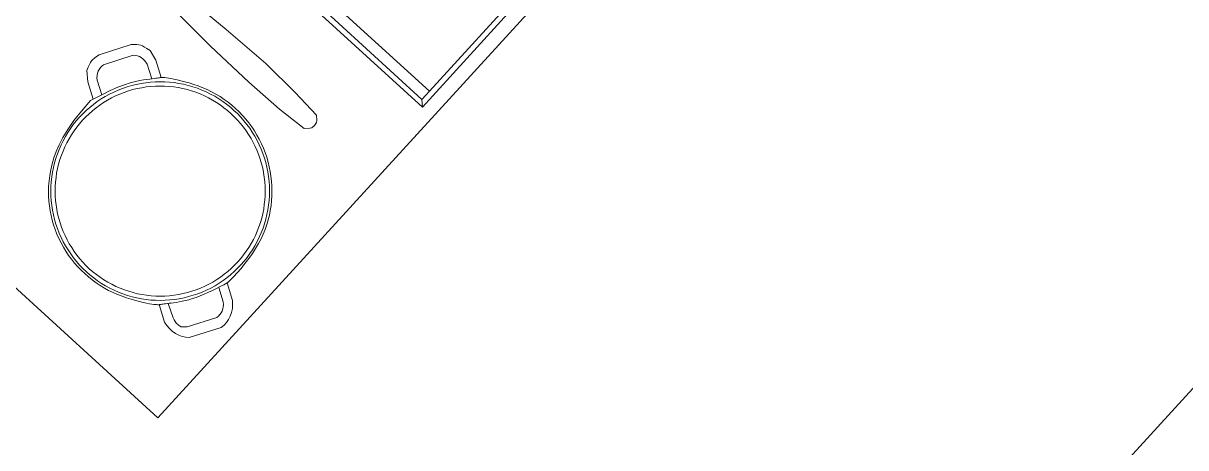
# Model space of a CAD drawing. Header units: metres. Extents: x 750 to 3116, y -341 to 1465.
# Drawn here: x 1589.113 to 1590.285, y 763.089 to 763.517 of the extents above; entities that cross this region are included whole.
import ezdxf

# ---------------------------------------------------------------- set-up
doc = ezdxf.new("R2010")
doc.units = ezdxf.units.M
doc.layers.add('Furniture', color=44, linetype='Continuous', lineweight=5)
doc.layers.add('Wall ext', color=20, linetype='Continuous', lineweight=18)

# ---------------------------------------------------------------- blocks, each defined once
blk = doc.blocks.new('tea counter')
at = {"layer": 'Furniture'}
for p, q in [((11493481.0875, 4446056.6327), (11493481.6608, 4446056.6327)), ((11493481.6608, 4446056.6327), (11493481.6608, 4446055.9327)), ((11493481.1172, 4446056.6184), (11493481.25, 4446056.6184)), ((11493481.2444, 4446056.6128), (11493481.25, 4446056.6184)), ((11493481.25, 4446056.6184), (11493481.25, 4446056.2077)), ((11493481.5798, 4446056.6017), (11493481.5505, 4446056.6186)), ((11493480.9533, 4446056.6128), (11493481.2331, 4446056.6128)), ((11493481.2332, 4446056.2243), (11493481.2331, 4446056.6128)), ((11493481.2331, 4446056.6128), (11493481.2444, 4446056.6128)), ((11493481.2444, 4446056.6128), (11493481.2444, 4446056.2132)), ((11493481.5228, 4446056.6086), (11493481.5135, 4446056.5926)), ((11493481.5461, 4446056.6084), (11493481.5732, 4446056.5928)), ((11493481.5224, 4446056.5894), (11493481.5301, 4446056.6027)), ((11493481.5732, 4446056.5928), (11493481.5772, 4446056.5884)), ((11493481.5762, 4446056.5762), (11493481.5686, 4446056.5628)), ((11493481.5758, 4446056.5567), (11493481.5851, 4446056.5727)), ((11493481.3255, 4446056.5137), (11493481.3278, 4446056.5452)), ((11493481.3318, 4446056.549), (11493481.3278, 4446056.5452)), ((11493481.3333, 4446056.5502), (11493481.3318, 4446056.549)), ((11493481.337, 4446056.5507), (11493481.3333, 4446056.5502)), ((11493481.3406, 4446056.5502), (11493481.337, 4446056.5507)), ((11493481.3421, 4446056.549), (11493481.3406, 4446056.5502)), ((11493481.3461, 4446056.5451), (11493481.3421, 4446056.549)), ((11493481.3485, 4446056.5136), (11493481.3461, 4446056.5451)), ((11493481.324, 4446056.4722), (11493481.3255, 4446056.5137)), ((11493481.3493, 4446056.4721), (11493481.3485, 4446056.5136)), ((11493481.3255, 4446056.4195), (11493481.324, 4446056.4722)), ((11493481.3486, 4446056.4194), (11493481.3493, 4446056.4721)), ((11493481.3279, 4446056.3693), (11493481.3255, 4446056.4195)), ((11493481.3463, 4446056.3692), (11493481.3486, 4446056.4194)), ((11493481.4054, 4446056.4041), (11493481.3962, 4446056.3881)), ((11493481.405, 4446056.3846), (11493481.4127, 4446056.398)), ((11493481.4588, 4446056.3715), (11493481.4511, 4446056.3581)), ((11493481.4588, 4446056.3715), (11493481.4677, 4446056.3682)), ((11493481.4014, 4446056.3591), (11493481.4307, 4446056.3422)), ((11493481.4351, 4446056.3524), (11493481.408, 4446056.368)), ((11493481.4584, 4446056.3522), (11493481.4677, 4446056.3682)), ((11493481.4677, 4446056.3682), (11493481.4706, 4446056.3671))]:
    blk.add_line(p, q, dxfattribs=at)
for points in [[(11493481.5505, 4446056.6186), (11493481.5469, 4446056.6191), (11493481.5433, 4446056.6191), (11493481.5396, 4446056.6185), (11493481.5359, 4446056.6175), (11493481.5324, 4446056.616), (11493481.529, 4446056.614), (11493481.5258, 4446056.6115), (11493481.5228, 4446056.6086)], [(11493481.5301, 4446056.6027), (11493481.5319, 4446056.6045), (11493481.5338, 4446056.6059), (11493481.5357, 4446056.6071), (11493481.5377, 4446056.608), (11493481.5397, 4446056.6085), (11493481.5418, 4446056.6088), (11493481.5439, 4446056.6088), (11493481.5461, 4446056.6084)], [(11493481.5135, 4446056.5926), (11493481.5116, 4446056.5929), (11493481.5084, 4446056.5932), (11493481.5041, 4446056.5933), (11493481.4989, 4446056.5932), (11493481.4931, 4446056.5931), (11493481.4869, 4446056.5927), (11493481.4806, 4446056.5921), (11493481.4744, 4446056.5914), (11493481.4684, 4446056.5904), (11493481.4628, 4446056.5893), (11493481.4575, 4446056.5879), (11493481.4525, 4446056.5863), (11493481.4477, 4446056.5845), (11493481.443, 4446056.5825), (11493481.4386, 4446056.5804), (11493481.4343, 4446056.578), (11493481.4301, 4446056.5754), (11493481.426, 4446056.5727), (11493481.422, 4446056.5698), (11493481.4182, 4446056.5667), (11493481.4145, 4446056.5635), (11493481.4109, 4446056.5601), (11493481.4075, 4446056.5565), (11493481.4043, 4446056.5528), (11493481.4012, 4446056.549), (11493481.3983, 4446056.545), (11493481.3956, 4446056.541), (11493481.393, 4446056.5367), (11493481.3906, 4446056.5324), (11493481.3885, 4446056.528), (11493481.3865, 4446056.5235), (11493481.3847, 4446056.5189), (11493481.3831, 4446056.5143), (11493481.3818, 4446056.5096), (11493481.3806, 4446056.5048), (11493481.3796, 4446056.5), (11493481.3789, 4446056.4951), (11493481.3783, 4446056.4902), (11493481.378, 4446056.4853), (11493481.3779, 4446056.4804), (11493481.378, 4446056.4755), (11493481.3783, 4446056.4706), (11493481.3789, 4446056.4657), (11493481.3796, 4446056.4608), (11493481.3806, 4446056.456), (11493481.3818, 4446056.4512), (11493481.3831, 4446056.4465), (11493481.3847, 4446056.4419), (11493481.3865, 4446056.4373), (11493481.3884, 4446056.4328), (11493481.3904, 4446056.4286), (11493481.3924, 4446056.4245), (11493481.3944, 4446056.4208), (11493481.3963, 4446056.4174), (11493481.3981, 4446056.4144), (11493481.3997, 4446056.4118), (11493481.401, 4446056.4098), (11493481.402, 4446056.4081), (11493481.4029, 4446056.4068), (11493481.4037, 4446056.4059), (11493481.4043, 4446056.4051), (11493481.4049, 4446056.4045), (11493481.4055, 4446056.404), (11493481.4061, 4446056.4034), (11493481.4068, 4446056.4029), (11493481.4076, 4446056.4022), (11493481.4085, 4446056.4014), (11493481.4096, 4446056.4005), (11493481.4109, 4446056.3994), (11493481.4125, 4446056.3981), (11493481.4144, 4446056.3965), (11493481.4166, 4446056.3947), (11493481.4191, 4446056.3925), (11493481.4222, 4446056.3901), (11493481.4259, 4446056.3875), (11493481.4304, 4446056.3846), (11493481.4358, 4446056.3815), (11493481.4422, 4446056.3783), (11493481.4499, 4446056.3749), (11493481.4588, 4446056.3715)], [(11493481.4706, 4446056.3671), (11493481.4847, 4446056.3675), (11493481.4969, 4446056.3683), (11493481.5075, 4446056.3697), (11493481.5168, 4446056.3715), (11493481.5248, 4446056.3737), (11493481.5319, 4446056.3762), (11493481.5382, 4446056.3788), (11493481.5438, 4446056.3817), (11493481.5491, 4446056.3846), (11493481.5539, 4446056.3876), (11493481.5584, 4446056.3907), (11493481.5627, 4446056.3939), (11493481.5666, 4446056.3973), (11493481.5702, 4446056.4007), (11493481.5737, 4446056.4043), (11493481.5769, 4446056.408), (11493481.58, 4446056.4118), (11493481.5829, 4446056.4158), (11493481.5856, 4446056.4199), (11493481.5882, 4446056.4241), (11493481.5906, 4446056.4284), (11493481.5927, 4446056.4328), (11493481.5947, 4446056.4373), (11493481.5965, 4446056.4419), (11493481.5981, 4446056.4465), (11493481.5995, 4446056.4512), (11493481.6006, 4446056.456), (11493481.6016, 4446056.4608), (11493481.6023, 4446056.4657), (11493481.6029, 4446056.4706), (11493481.6032, 4446056.4755), (11493481.6033, 4446056.4804), (11493481.6032, 4446056.4853), (11493481.6029, 4446056.4902), (11493481.6023, 4446056.4951), (11493481.6016, 4446056.5), (11493481.6006, 4446056.5048), (11493481.5995, 4446056.5096), (11493481.5981, 4446056.5143), (11493481.5965, 4446056.5189), (11493481.5947, 4446056.5235), (11493481.5928, 4446056.528), (11493481.5908, 4446056.5322), (11493481.5888, 4446056.5363), (11493481.5868, 4446056.54), (11493481.5849, 4446056.5434), (11493481.5831, 4446056.5464), (11493481.5816, 4446056.549), (11493481.5803, 4446056.551), (11493481.5792, 4446056.5527), (11493481.5783, 4446056.554), (11493481.5775, 4446056.5549), (11493481.5769, 4446056.5557), (11493481.5763, 4446056.5563), (11493481.5757, 4446056.5568), (11493481.5751, 4446056.5574), (11493481.5744, 4446056.5579), (11493481.5737, 4446056.5586), (11493481.5728, 4446056.5593), (11493481.5718, 4446056.5601), (11493481.5707, 4446056.561), (11493481.5694, 4446056.5621), (11493481.568, 4446056.5633), (11493481.5664, 4446056.5647), (11493481.5645, 4446056.5662), (11493481.5625, 4446056.5679), (11493481.5602, 4446056.5697), (11493481.5577, 4446056.5716), (11493481.5549, 4446056.5735), (11493481.5519, 4446056.5755), (11493481.5486, 4446056.5775), (11493481.5451, 4446056.5795), (11493481.5413, 4446056.5814), (11493481.5373, 4446056.5833), (11493481.5331, 4446056.5851), (11493481.529, 4446056.5868), (11493481.5248, 4446056.5884), (11493481.5208, 4446056.5899), (11493481.517, 4446056.5913), (11493481.5135, 4446056.5926)], [(11493481.5851, 4446056.5727), (11493481.5861, 4446056.5768), (11493481.5866, 4446056.5808), (11493481.5866, 4446056.5847), (11493481.5861, 4446056.5885), (11493481.5852, 4446056.5922), (11493481.5838, 4446056.5956), (11493481.582, 4446056.5988), (11493481.5798, 4446056.6017)], [(11493481.5772, 4446056.5884), (11493481.5776, 4446056.5865), (11493481.5778, 4446056.585), (11493481.5779, 4446056.5838), (11493481.5779, 4446056.5826), (11493481.5777, 4446056.5814), (11493481.5774, 4446056.58), (11493481.5769, 4446056.5783), (11493481.5762, 4446056.5762)], [(11493481.3962, 4446056.3881), (11493481.3928, 4446056.3773)], [(11493481.408, 4446056.368), (11493481.4066, 4446056.3697), (11493481.4055, 4446056.3716), (11493481.4047, 4446056.3735), (11493481.4042, 4446056.3755), (11493481.404, 4446056.3777), (11493481.404, 4446056.3799), (11493481.4043, 4446056.3822), (11493481.405, 4446056.3846)], [(11493481.3928, 4446056.3773), (11493481.3935, 4446056.3737), (11493481.3941, 4446056.3708), (11493481.3947, 4446056.3686), (11493481.3954, 4446056.3668), (11493481.3963, 4446056.3651), (11493481.3976, 4446056.3634), (11493481.3993, 4446056.3615), (11493481.4014, 4446056.3591)], [(11493481.4511, 4446056.3581), (11493481.4493, 4446056.3563), (11493481.4474, 4446056.3549), (11493481.4455, 4446056.3537), (11493481.4435, 4446056.3528), (11493481.4415, 4446056.3523), (11493481.4394, 4446056.352), (11493481.4373, 4446056.352), (11493481.4351, 4446056.3524)], [(11493481.4508, 4446056.3439), (11493481.4584, 4446056.3522)], [(11493481.4307, 4446056.3422), (11493481.4338, 4446056.3415), (11493481.4363, 4446056.3411), (11493481.4384, 4446056.3408), (11493481.4403, 4446056.3409), (11493481.4423, 4446056.3412), (11493481.4445, 4446056.3418), (11493481.4473, 4446056.3427), (11493481.4508, 4446056.3439)]]:
    blk.add_lwpolyline(points, dxfattribs=at)
for points in [[(11493481.4062, 4446056.4096), (11493481.4094, 4446056.406), (11493481.4127, 4446056.4025), (11493481.4162, 4446056.3992), (11493481.4198, 4446056.396), (11493481.4235, 4446056.393), (11493481.4274, 4446056.3901), (11493481.4314, 4446056.3875), (11493481.4355, 4446056.385), (11493481.4397, 4446056.3827), (11493481.444, 4446056.3805), (11493481.4484, 4446056.3786), (11493481.4529, 4446056.3769), (11493481.4575, 4446056.3753), (11493481.4621, 4446056.374), (11493481.4668, 4446056.3728), (11493481.4715, 4446056.3719), (11493481.4762, 4446056.3712), (11493481.481, 4446056.3706), (11493481.4858, 4446056.3703), (11493481.4906, 4446056.3702), (11493481.4954, 4446056.3703), (11493481.5002, 4446056.3706), (11493481.505, 4446056.3712), (11493481.5097, 4446056.3719), (11493481.5145, 4446056.3728), (11493481.5191, 4446056.374), (11493481.5237, 4446056.3753), (11493481.5283, 4446056.3769), (11493481.5328, 4446056.3786), (11493481.5372, 4446056.3805), (11493481.5415, 4446056.3827), (11493481.5457, 4446056.385), (11493481.5498, 4446056.3875), (11493481.5538, 4446056.3901), (11493481.5577, 4446056.393), (11493481.5614, 4446056.396), (11493481.565, 4446056.3992), (11493481.5685, 4446056.4025), (11493481.5718, 4446056.406), (11493481.575, 4446056.4096), (11493481.578, 4446056.4133), (11493481.5809, 4446056.4172), (11493481.5835, 4446056.4212), (11493481.586, 4446056.4253), (11493481.5883, 4446056.4295), (11493481.5905, 4446056.4338), (11493481.5924, 4446056.4382), (11493481.5941, 4446056.4427), (11493481.5957, 4446056.4473), (11493481.597, 4446056.4519), (11493481.5982, 4446056.4566), (11493481.5991, 4446056.4613), (11493481.5998, 4446056.466), (11493481.6004, 4446056.4708), (11493481.6007, 4446056.4756), (11493481.6008, 4446056.4804), (11493481.6007, 4446056.4852), (11493481.6004, 4446056.49), (11493481.5998, 4446056.4948), (11493481.5991, 4446056.4995), (11493481.5982, 4446056.5043), (11493481.597, 4446056.5089), (11493481.5957, 4446056.5135), (11493481.5941, 4446056.5181), (11493481.5924, 4446056.5226), (11493481.5905, 4446056.527), (11493481.5883, 4446056.5313), (11493481.586, 4446056.5355), (11493481.5835, 4446056.5396), (11493481.5809, 4446056.5436), (11493481.578, 4446056.5475), (11493481.575, 4446056.5512), (11493481.5718, 4446056.5548), (11493481.5685, 4446056.5583), (11493481.565, 4446056.5616), (11493481.5614, 4446056.5648), (11493481.5577, 4446056.5678), (11493481.5538, 4446056.5707), (11493481.5498, 4446056.5733), (11493481.5457, 4446056.5758), (11493481.5415, 4446056.5781), (11493481.5372, 4446056.5803), (11493481.5328, 4446056.5822), (11493481.5283, 4446056.5839), (11493481.5237, 4446056.5855), (11493481.5191, 4446056.5868), (11493481.5145, 4446056.588), (11493481.5097, 4446056.5889), (11493481.505, 4446056.5896), (11493481.5002, 4446056.5902), (11493481.4954, 4446056.5905), (11493481.4906, 4446056.5906), (11493481.4858, 4446056.5905), (11493481.481, 4446056.5902), (11493481.4762, 4446056.5896), (11493481.4715, 4446056.5889), (11493481.4668, 4446056.588), (11493481.4621, 4446056.5868), (11493481.4575, 4446056.5855), (11493481.4529, 4446056.5839), (11493481.4484, 4446056.5822), (11493481.444, 4446056.5803), (11493481.4397, 4446056.5781), (11493481.4355, 4446056.5758), (11493481.4314, 4446056.5733), (11493481.4274, 4446056.5707), (11493481.4235, 4446056.5678), (11493481.4198, 4446056.5648), (11493481.4162, 4446056.5616), (11493481.4127, 4446056.5583), (11493481.4094, 4446056.5548), (11493481.4062, 4446056.5512), (11493481.4032, 4446056.5475), (11493481.4003, 4446056.5436), (11493481.3977, 4446056.5396), (11493481.3952, 4446056.5355), (11493481.3929, 4446056.5313), (11493481.3907, 4446056.527), (11493481.3888, 4446056.5226), (11493481.3871, 4446056.5181), (11493481.3855, 4446056.5135), (11493481.3842, 4446056.5089), (11493481.383, 4446056.5043), (11493481.3821, 4446056.4995), (11493481.3814, 4446056.4948), (11493481.3808, 4446056.49), (11493481.3805, 4446056.4852), (11493481.3804, 4446056.4804), (11493481.3805, 4446056.4756), (11493481.3808, 4446056.4708), (11493481.3814, 4446056.466), (11493481.3821, 4446056.4613), (11493481.383, 4446056.4566), (11493481.3842, 4446056.4519), (11493481.3855, 4446056.4473), (11493481.3871, 4446056.4427), (11493481.3888, 4446056.4382), (11493481.3907, 4446056.4338), (11493481.3929, 4446056.4295), (11493481.3952, 4446056.4253), (11493481.3977, 4446056.4212), (11493481.4003, 4446056.4172), (11493481.4032, 4446056.4133)], [(11493481.4377, 4446056.5721), (11493481.4337, 4446056.5697), (11493481.4299, 4446056.5671), (11493481.4262, 4446056.5644), (11493481.4226, 4446056.5615), (11493481.4191, 4446056.5584), (11493481.4158, 4446056.5552), (11493481.4126, 4446056.5519), (11493481.4095, 4446056.5484), (11493481.4066, 4446056.5448), (11493481.4039, 4446056.5411), (11493481.4013, 4446056.5373), (11493481.3989, 4446056.5333), (11493481.3967, 4446056.5293), (11493481.3947, 4446056.5251), (11493481.3928, 4446056.5209), (11493481.3911, 4446056.5166), (11493481.3897, 4446056.5122), (11493481.3884, 4446056.5078), (11493481.3873, 4446056.5033), (11493481.3864, 4446056.4988), (11493481.3857, 4446056.4942), (11493481.3852, 4446056.4896), (11493481.3849, 4446056.485), (11493481.3848, 4446056.4804), (11493481.3849, 4446056.4758), (11493481.3852, 4446056.4712), (11493481.3857, 4446056.4666), (11493481.3864, 4446056.462), (11493481.3873, 4446056.4575), (11493481.3884, 4446056.453), (11493481.3897, 4446056.4486), (11493481.3911, 4446056.4442), (11493481.3928, 4446056.4399), (11493481.3947, 4446056.4357), (11493481.3967, 4446056.4315), (11493481.3989, 4446056.4275), (11493481.4013, 4446056.4235), (11493481.4039, 4446056.4197), (11493481.4066, 4446056.416), (11493481.4095, 4446056.4124), (11493481.4126, 4446056.4089), (11493481.4158, 4446056.4056), (11493481.4191, 4446056.4024), (11493481.4226, 4446056.3993), (11493481.4262, 4446056.3964), (11493481.4299, 4446056.3937), (11493481.4337, 4446056.3911), (11493481.4377, 4446056.3887), (11493481.4417, 4446056.3865), (11493481.4459, 4446056.3845), (11493481.4501, 4446056.3826), (11493481.4544, 4446056.3809), (11493481.4588, 4446056.3795), (11493481.4632, 4446056.3782), (11493481.4677, 4446056.3771), (11493481.4722, 4446056.3762), (11493481.4768, 4446056.3755), (11493481.4814, 4446056.375), (11493481.486, 4446056.3747), (11493481.4906, 4446056.3746), (11493481.4952, 4446056.3747), (11493481.4998, 4446056.375), (11493481.5044, 4446056.3755), (11493481.509, 4446056.3762), (11493481.5135, 4446056.3771), (11493481.518, 4446056.3782), (11493481.5224, 4446056.3795), (11493481.5268, 4446056.3809), (11493481.5311, 4446056.3826), (11493481.5353, 4446056.3845), (11493481.5395, 4446056.3865), (11493481.5435, 4446056.3887), (11493481.5475, 4446056.3911), (11493481.5513, 4446056.3937), (11493481.555, 4446056.3964), (11493481.5586, 4446056.3993), (11493481.5621, 4446056.4024), (11493481.5655, 4446056.4056), (11493481.5686, 4446056.4089), (11493481.5717, 4446056.4124), (11493481.5746, 4446056.416), (11493481.5773, 4446056.4197), (11493481.5799, 4446056.4235), (11493481.5823, 4446056.4275), (11493481.5845, 4446056.4315), (11493481.5865, 4446056.4357), (11493481.5884, 4446056.4399), (11493481.5901, 4446056.4442), (11493481.5916, 4446056.4486), (11493481.5928, 4446056.453), (11493481.5939, 4446056.4575), (11493481.5948, 4446056.462), (11493481.5955, 4446056.4666), (11493481.596, 4446056.4712), (11493481.5964, 4446056.4758), (11493481.5965, 4446056.4804), (11493481.5964, 4446056.485), (11493481.596, 4446056.4896), (11493481.5955, 4446056.4942), (11493481.5948, 4446056.4988), (11493481.5939, 4446056.5033), (11493481.5928, 4446056.5078), (11493481.5916, 4446056.5122), (11493481.5901, 4446056.5166), (11493481.5884, 4446056.5209), (11493481.5865, 4446056.5251), (11493481.5845, 4446056.5293), (11493481.5823, 4446056.5333), (11493481.5799, 4446056.5373), (11493481.5773, 4446056.5411), (11493481.5746, 4446056.5448), (11493481.5717, 4446056.5484), (11493481.5686, 4446056.5519), (11493481.5655, 4446056.5552), (11493481.5621, 4446056.5584), (11493481.5586, 4446056.5615), (11493481.555, 4446056.5644), (11493481.5513, 4446056.5671), (11493481.5475, 4446056.5697), (11493481.5435, 4446056.5721), (11493481.5395, 4446056.5743), (11493481.5353, 4446056.5763), (11493481.5311, 4446056.5782), (11493481.5268, 4446056.5799), (11493481.5224, 4446056.5814), (11493481.518, 4446056.5826), (11493481.5135, 4446056.5837), (11493481.509, 4446056.5846), (11493481.5044, 4446056.5853), (11493481.4998, 4446056.5858), (11493481.4952, 4446056.5861), (11493481.4906, 4446056.5862), (11493481.486, 4446056.5861), (11493481.4814, 4446056.5858), (11493481.4768, 4446056.5853), (11493481.4722, 4446056.5846), (11493481.4677, 4446056.5837), (11493481.4632, 4446056.5826), (11493481.4588, 4446056.5814), (11493481.4544, 4446056.5799), (11493481.4501, 4446056.5782), (11493481.4459, 4446056.5763), (11493481.4417, 4446056.5743)]]:
    blk.add_lwpolyline(points, close=True, dxfattribs=at)

msp = doc.modelspace()

# ---------------------------------------------------------------- linework, layer by layer
at = {"layer": 'Wall ext'}
msp.add_lwpolyline([(1589.445, 762.2221), (1593.7678, 766.9532)], dxfattribs=at)

# ---------------------------------------------------------------- block references
at = {"layer": 'Furniture', "rotation": 227.5821484610378}
msp.add_blockref('tea counter', (4472035.38, 11484780.3457), dxfattribs=at)

doc.saveas('drawing.dxf')
